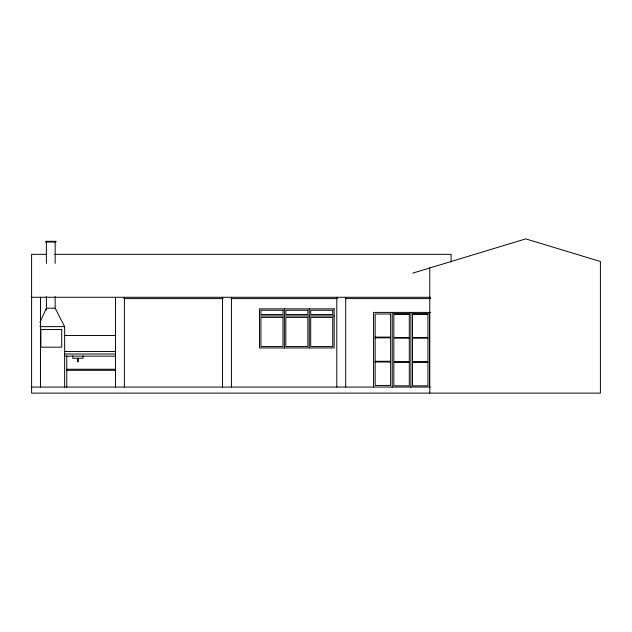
<?xml version="1.0" encoding="UTF-8"?>
<svg xmlns="http://www.w3.org/2000/svg" width="632" height="632" viewBox="0 0 632 632"><rect width="100%" height="100%" fill="white"/><g stroke="black" fill="none" stroke-linecap="round" stroke-linejoin="round"><path stroke-width="0.95" d="M39.974 322.241L46.381 308.203L55.166 308.203L64.638 326.633L64.638 387.068M412.751 273.127L525.745 238.888L600.4 261.514L600.4 393.112L31.6 393.112L31.6 254.333L46.405 254.333M54.305 254.333L451.09 254.333L451.09 262.043M31.6 297.277L430.566 297.277M123.706 298.588L223.112 298.588M231.012 298.588L337.599 298.588M345.491 298.588L430.384 298.588M430.534 312.413L373.559 312.413L373.559 387.068M393.467 313.654L409.647 313.654M412.135 313.654L428.306 313.654M259.507 315.968L334.162 315.968M39.95 326.633L64.638 326.633M64.638 335.497L115.577 335.497M375.163 337.117L390.623 337.117M375.163 337.828L390.623 337.828M64.638 351.518L115.577 351.518M64.638 354.007L115.577 354.007M64.638 356.14L115.759 356.14M375.163 361.291L390.623 361.291M375.163 362.002L390.623 362.002M66.771 369.246L115.759 369.246M66.771 370.312L115.759 370.312M31.6 387.068L430.566 387.068M429.76 267.976L429.76 393.112M429.555 312.413L429.555 387.068M410.887 312.413L410.887 387.068M392.227 312.413L392.227 387.068M345.704 297.277L345.704 387.068M336.817 297.277L336.817 387.068M309.277 308.858L309.277 347.963M284.392 308.858L284.392 347.963M231.423 297.277L231.423 387.068M222.535 297.277L222.535 387.068M124.385 297.277L124.385 387.068M115.498 297.277L115.498 387.068M83.084 355.871L83.084 358.273L72.775 358.273L72.775 355.871M78.281 358.273L78.281 361.828L77.586 361.828L77.57 358.273M66.771 356.021L66.771 387.068M55.166 242.024L55.166 263.433M55.166 296.519L55.166 308.203M46.381 242.024L46.381 263.433M46.381 296.519L46.381 310.138M40.488 297.277L40.488 387.068M55.877 241.313L45.67 241.313L45.67 242.024L55.877 242.024L55.877 241.313M334.162 308.858L259.507 308.858L259.507 347.963L334.162 347.963L334.162 308.858M282.97 310.28L260.929 310.28L260.929 314.546L282.97 314.546L282.97 310.28M307.855 310.28L285.814 310.28L285.814 314.546L307.855 314.546L307.855 310.28M332.74 310.28L310.699 310.28L310.699 314.546L332.74 314.546L332.74 310.28M390.623 314.009L375.163 314.009L375.163 385.465L390.623 385.465L390.623 314.009M409.291 314.365L393.823 314.365L393.823 337.472L409.291 337.472L409.291 314.365M427.951 314.365L412.491 314.365L412.491 337.472L427.951 337.472L427.951 314.365M282.97 317.39L260.929 317.39L260.929 346.541L282.97 346.541L282.97 317.39M307.855 317.39L285.814 317.39L285.814 346.541L307.855 346.541L307.855 317.39M332.74 317.39L310.699 317.39L310.699 346.541L332.74 346.541L332.74 317.39M61.723 329.548L40.89 329.548L40.89 347.181L61.723 347.181L61.723 329.548M409.291 338.183L393.823 338.183L393.823 361.646L409.291 361.646L409.291 338.183M427.951 338.183L412.491 338.183L412.491 361.646L427.951 361.646L427.951 338.183M409.291 362.357L393.823 362.357L393.823 385.82L409.291 385.82L409.291 362.357M427.951 362.357L412.491 362.357L412.491 385.82L427.951 385.82L427.951 362.357"/></g></svg>
